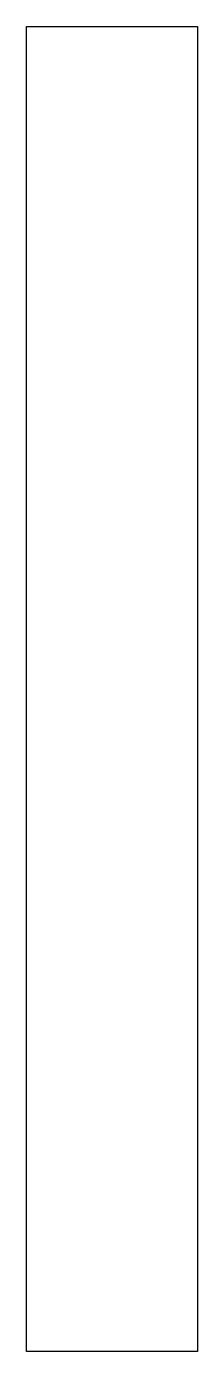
# Model space of a CAD drawing. Header units: metres. Extents: x 12 to 20, y -30 to 32.
import ezdxf

# ---------------------------------------------------------------- set-up
doc = ezdxf.new("R2010")
doc.units = ezdxf.units.M

msp = doc.modelspace()

# ---------------------------------------------------------------- linework, layer by layer
for p, q in [((12, -30), (12, 32)), ((12, 32), (20, 32)), ((20, 32), (20, -30)), ((20, -30), (12, -30))]:
    msp.add_line(p, q)

doc.saveas('drawing.dxf')
